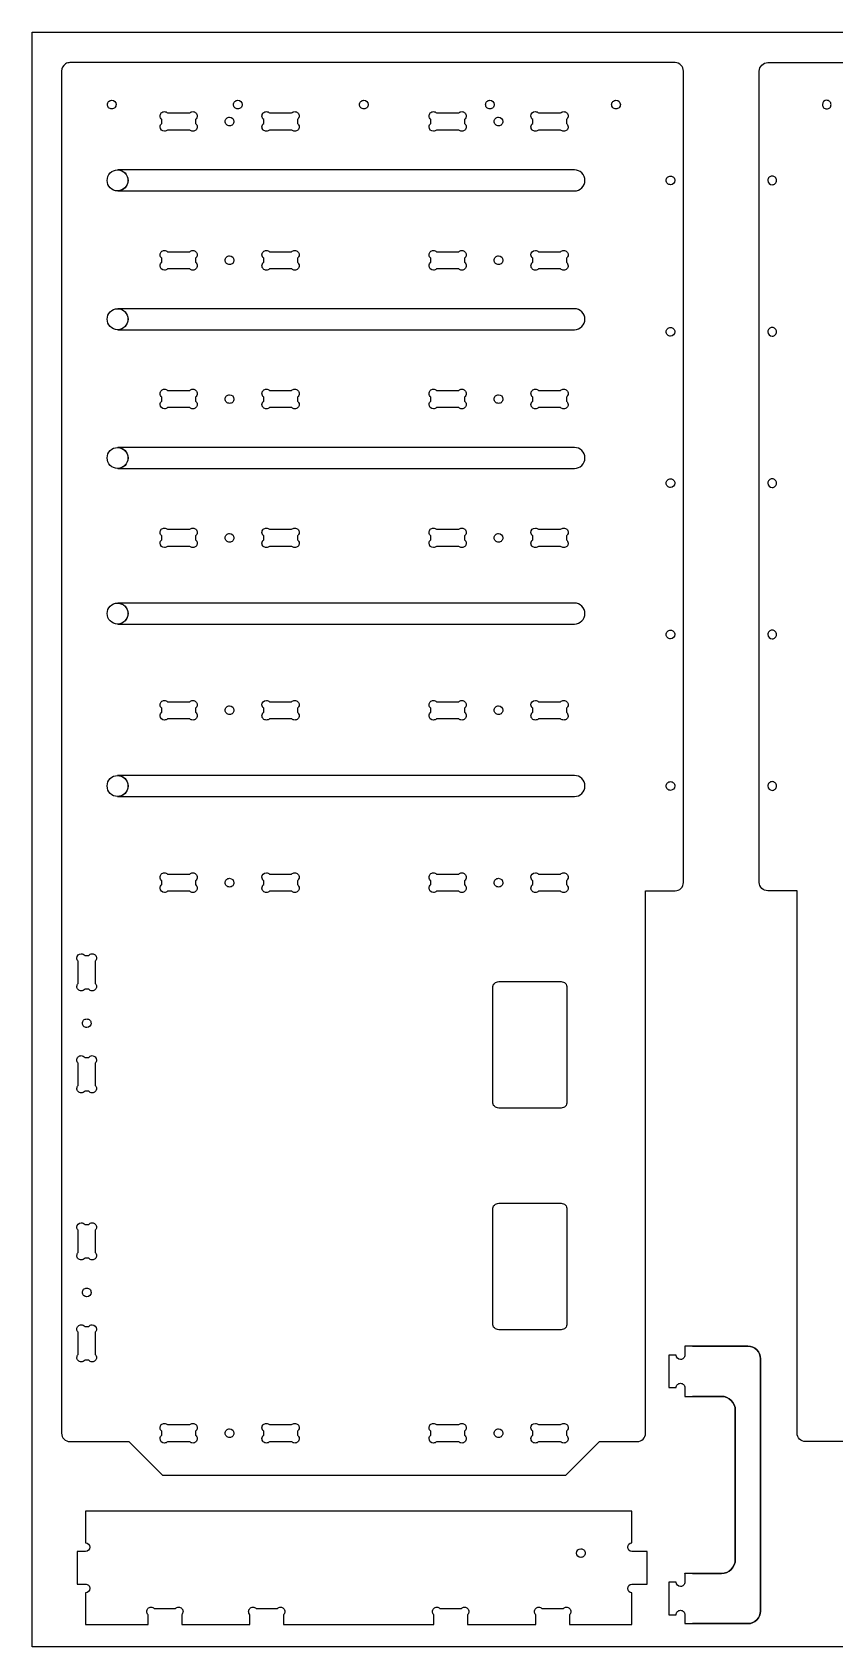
# Model space of a CAD drawing. Header units: millimetres. Extents: x 2352 to 2545, y 2416 to 2614.
# Drawn here: x 2448.54 to 2472.41, y 2465.46 to 2513.46 of the extents above; entities that cross this region are included whole.
import ezdxf

# ---------------------------------------------------------------- set-up
doc = ezdxf.new("R2010")
doc.units = ezdxf.units.MM
doc.layers.add('Layer_1', color=70, linetype='Continuous')

msp = doc.modelspace()

# ---------------------------------------------------------------- linework, layer by layer
at = {"layer": 'Layer_1'}
for points in [[(2448.54, 2513.462), (2544.538, 2513.462), (2544.538, 2465.464), (2448.54, 2465.464)], [(2470.202, 2474.026), (2470.202, 2466.526)], [(2469.452, 2468.057), (2469.452, 2472.495)]]:
    msp.add_lwpolyline(points, close=True, dxfattribs=at)
for points in [[(2449.531, 2512.525, 0.027315), (2449.521, 2512.518, 0.248873), (2449.411, 2512.311), (2449.411, 2488.188), (2449.411, 2471.813, 0.415494), (2449.661, 2471.563), (2451.411, 2471.563), (2452.411, 2470.562), (2464.409, 2470.562), (2465.409, 2471.563), (2466.534, 2471.563, 0.415504), (2466.784, 2471.813), (2466.784, 2487.938), (2467.659, 2487.938, 0.415494), (2467.909, 2488.188), (2467.909, 2512.311, 0.415499), (2467.659, 2512.561), (2449.661, 2512.561), (2449.661, 2512.561, 0.142629)], [(2488.543, 2512.525, -0.029149), (2488.554, 2512.518, -0.248873), (2488.664, 2512.311), (2488.664, 2488.188), (2488.664, 2471.813, -0.415499), (2488.414, 2471.563), (2486.664, 2471.563), (2485.664, 2470.562), (2473.665, 2470.562), (2472.665, 2471.563), (2471.54, 2471.563, -0.415499), (2471.29, 2471.813), (2471.29, 2487.938), (2470.415, 2487.938, -0.4155), (2470.165, 2488.188), (2470.165, 2512.311, -0.415494), (2470.415, 2512.561), (2488.414, 2512.561), (2488.414, 2512.561, -0.14259)], [(2450.903, 2511.182, -0.414711), (2450.774, 2511.312, -0.415513), (2450.903, 2511.441, -0.412773), (2451.032, 2511.312, -0.414701)], [(2454.653, 2511.182, -0.414713), (2454.524, 2511.312, -0.415508), (2454.653, 2511.441, -0.412771), (2454.782, 2511.312, -0.414706)], [(2458.403, 2511.182, -0.414711), (2458.274, 2511.312, -0.415513), (2458.403, 2511.441, -0.412773), (2458.532, 2511.312, -0.414701)], [(2462.153, 2511.182, -0.414713), (2462.024, 2511.312, -0.415508), (2462.153, 2511.441, -0.412771), (2462.282, 2511.312, -0.414706)], [(2465.903, 2511.182, -0.414711), (2465.774, 2511.312, -0.415513), (2465.903, 2511.441, -0.412773), (2466.032, 2511.312, -0.414701)], [(2472.171, 2511.182, 0.414711), (2472.3, 2511.312, 0.415513), (2472.171, 2511.441, 0.412771), (2472.042, 2511.312, 0.414706)], [(2453.394, 2510.753, -0.236334), (2453.446, 2510.649, -0.416608), (2453.316, 2510.519, -0.194974), (2453.224, 2510.557), (2452.563, 2510.557, -0.202208), (2452.471, 2510.519, -0.414139), (2452.341, 2510.649, -0.239637), (2452.394, 2510.753), (2452.394, 2510.869, -0.236923), (2452.341, 2510.973, -0.415843), (2452.471, 2511.103, -0.19961), (2452.563, 2511.065), (2453.224, 2511.065, -0.199996), (2453.316, 2511.103, -0.416036), (2453.446, 2510.973, -0.240625), (2453.394, 2510.869)], [(2454.41, 2510.682, -0.414711), (2454.28, 2510.811, -0.415489), (2454.41, 2510.94, -0.412833), (2454.539, 2510.811, -0.414701)], [(2456.425, 2510.753, -0.236616), (2456.478, 2510.649, -0.414736), (2456.347, 2510.519, -0.195325), (2456.256, 2510.557), (2455.595, 2510.557, -0.202105), (2455.503, 2510.519, -0.414941), (2455.373, 2510.649, -0.239609), (2455.425, 2510.753), (2455.425, 2510.869, -0.237054), (2455.373, 2510.973, -0.416492), (2455.503, 2511.103, -0.199496), (2455.595, 2511.065), (2456.255, 2511.065, -0.199926), (2456.347, 2511.103, -0.416761), (2456.478, 2510.973, -0.238718), (2456.425, 2510.869)], [(2461.395, 2510.753, -0.236309), (2461.447, 2510.649, -0.416617), (2461.317, 2510.519, -0.195053), (2461.225, 2510.557), (2460.564, 2510.557, -0.202304), (2460.472, 2510.519, -0.414141), (2460.342, 2510.649, -0.239622), (2460.395, 2510.753), (2460.395, 2510.869, -0.236966), (2460.342, 2510.973, -0.415833), (2460.472, 2511.103, -0.19961), (2460.564, 2511.065), (2461.225, 2511.065, -0.199964), (2461.317, 2511.103, -0.416024), (2461.447, 2510.973, -0.240633), (2461.395, 2510.869)], [(2462.411, 2510.682, -0.414701), (2462.281, 2510.811, -0.415493), (2462.411, 2510.94, -0.412863), (2462.54, 2510.811, -0.414689)], [(2464.426, 2510.753, -0.236634), (2464.479, 2510.649, -0.414732), (2464.348, 2510.519, -0.19517), (2464.257, 2510.557), (2463.596, 2510.557, -0.202105), (2463.504, 2510.519, -0.414929), (2463.374, 2510.649, -0.239612), (2463.426, 2510.753), (2463.426, 2510.869, -0.237029), (2463.374, 2510.973, -0.413956), (2463.504, 2511.103, -0.199423), (2463.596, 2511.065), (2464.256, 2511.065, -0.199959), (2464.348, 2511.103, -0.416771), (2464.479, 2510.973, -0.238712), (2464.426, 2510.869)], [(2451.079, 2509.371, -0.414313), (2451.39, 2509.059, -0.414311), (2451.079, 2508.747, -0.414295), (2450.767, 2509.059, -0.414266)], [(2451.084, 2509.371, -0.405619), (2451.386, 2509.059, -0.404748), (2451.084, 2508.748), (2451.084, 2508.747), (2464.667, 2508.747, 0.415455), (2464.978, 2509.059, 0.415508), (2464.667, 2509.371), (2451.084, 2509.371), (2451.084, 2509.371)], [(2467.397, 2509.059, -0.414699), (2467.526, 2509.188, -0.4155), (2467.656, 2509.059, -0.41291), (2467.526, 2508.93, -0.414688)], [(2470.678, 2509.059, 0.414709), (2470.548, 2509.188, 0.415512), (2470.419, 2509.059, 0.4129), (2470.548, 2508.93, 0.414675)], [(2453.394, 2506.626, -0.236355), (2453.446, 2506.523, -0.41661), (2453.316, 2506.392, -0.194974), (2453.224, 2506.43), (2452.563, 2506.43, -0.202208), (2452.471, 2506.392, -0.414133), (2452.341, 2506.523, -0.239635), (2452.394, 2506.627), (2452.394, 2506.743, -0.236907), (2452.341, 2506.847, -0.415843), (2452.471, 2506.977, -0.19961), (2452.563, 2506.939), (2453.224, 2506.939, -0.199996), (2453.316, 2506.977, -0.416036), (2453.446, 2506.847, -0.240623), (2453.394, 2506.743)], [(2456.425, 2506.627, -0.236622), (2456.478, 2506.523, -0.414738), (2456.347, 2506.392, -0.195325), (2456.256, 2506.43), (2455.595, 2506.43, -0.202105), (2455.503, 2506.392, -0.414936), (2455.373, 2506.523, -0.239607), (2455.425, 2506.627), (2455.425, 2506.743, -0.237038), (2455.373, 2506.847, -0.416492), (2455.503, 2506.977, -0.199496), (2455.595, 2506.939), (2456.255, 2506.939, -0.199926), (2456.347, 2506.977, -0.416761), (2456.478, 2506.847, -0.238744), (2456.425, 2506.743)], [(2461.395, 2506.626, -0.23633), (2461.447, 2506.523, -0.416619), (2461.317, 2506.392, -0.195053), (2461.225, 2506.43), (2460.564, 2506.43, -0.202304), (2460.472, 2506.392, -0.414136), (2460.342, 2506.523, -0.23962), (2460.395, 2506.627), (2460.395, 2506.743, -0.23695), (2460.342, 2506.847, -0.415833), (2460.472, 2506.977, -0.19961), (2460.564, 2506.939), (2461.225, 2506.939, -0.199964), (2461.317, 2506.977, -0.416024), (2461.447, 2506.847, -0.240631), (2461.395, 2506.743)], [(2464.426, 2506.627, -0.23664), (2464.479, 2506.523, -0.414734), (2464.348, 2506.392, -0.19517), (2464.257, 2506.43), (2463.596, 2506.43, -0.202105), (2463.504, 2506.392, -0.414924), (2463.374, 2506.523, -0.23961), (2463.426, 2506.627), (2463.426, 2506.743, -0.237013), (2463.374, 2506.847, -0.413956), (2463.504, 2506.977, -0.199423), (2463.596, 2506.939), (2464.256, 2506.939, -0.199959), (2464.348, 2506.977, -0.416771), (2464.479, 2506.847, -0.238737), (2464.426, 2506.743)], [(2454.41, 2506.555, -0.414711), (2454.28, 2506.684, -0.415499), (2454.41, 2506.814, -0.412829), (2454.539, 2506.684, -0.414701)], [(2462.411, 2506.555, -0.414701), (2462.281, 2506.684, -0.415503), (2462.411, 2506.814, -0.412859), (2462.54, 2506.684, -0.414689)], [(2451.079, 2505.245, -0.414316), (2451.39, 2504.933, -0.414312), (2451.079, 2504.621, -0.414292), (2450.767, 2504.933, -0.414265)], [(2451.084, 2505.244, -0.405664), (2451.386, 2504.933, -0.404701), (2451.084, 2504.621), (2451.084, 2504.621), (2464.667, 2504.621, 0.415428), (2464.978, 2504.933, 0.415383), (2464.667, 2505.245), (2451.084, 2505.245), (2451.084, 2505.245)], [(2467.397, 2504.558, -0.414697), (2467.526, 2504.687, -0.415505), (2467.656, 2504.558, -0.412803), (2467.526, 2504.429, -0.414727)], [(2470.678, 2504.558, 0.414706), (2470.548, 2504.687, 0.415517), (2470.419, 2504.558, 0.412793), (2470.548, 2504.429, 0.414715)], [(2453.394, 2502.5, -0.236355), (2453.446, 2502.396, -0.41661), (2453.316, 2502.266, -0.194964), (2453.224, 2502.304), (2452.563, 2502.304, -0.202217), (2452.471, 2502.266, -0.414133), (2452.341, 2502.396, -0.239637), (2452.394, 2502.5), (2452.394, 2502.616, -0.236923), (2452.341, 2502.721, -0.415833), (2452.471, 2502.85, -0.1996), (2452.563, 2502.813), (2453.224, 2502.813, -0.200005), (2453.316, 2502.85, -0.41604), (2453.446, 2502.721, -0.240625), (2453.394, 2502.616)], [(2454.41, 2502.429, -0.414705), (2454.28, 2502.558, -0.415489), (2454.41, 2502.688, -0.412833), (2454.539, 2502.558, -0.414703)], [(2456.425, 2502.5, -0.236616), (2456.478, 2502.396, -0.414738), (2456.347, 2502.266, -0.195315), (2456.256, 2502.304), (2455.595, 2502.304, -0.202115), (2455.503, 2502.266, -0.414936), (2455.373, 2502.396, -0.239609), (2455.425, 2502.5), (2455.425, 2502.616, -0.237054), (2455.373, 2502.721, -0.416483), (2455.503, 2502.85, -0.199486), (2455.595, 2502.813), (2456.255, 2502.813, -0.199936), (2456.347, 2502.85, -0.416765), (2456.478, 2502.721, -0.238718), (2456.425, 2502.616)], [(2461.395, 2502.5, -0.23633), (2461.447, 2502.396, -0.416619), (2461.317, 2502.266, -0.195043), (2461.225, 2502.304), (2460.564, 2502.304, -0.202313), (2460.472, 2502.266, -0.414136), (2460.342, 2502.396, -0.239622), (2460.395, 2502.5), (2460.395, 2502.616, -0.236966), (2460.342, 2502.721, -0.415823), (2460.472, 2502.85, -0.1996), (2460.564, 2502.813), (2461.225, 2502.813, -0.199974), (2461.317, 2502.85, -0.416028), (2461.447, 2502.721, -0.240633), (2461.395, 2502.616)], [(2462.411, 2502.429, -0.414695), (2462.281, 2502.558, -0.415493), (2462.411, 2502.688, -0.412863), (2462.54, 2502.558, -0.414691)], [(2464.426, 2502.5, -0.236634), (2464.479, 2502.396, -0.414734), (2464.348, 2502.266, -0.19516), (2464.257, 2502.304), (2463.596, 2502.304, -0.202115), (2463.504, 2502.266, -0.414924), (2463.374, 2502.396, -0.239612), (2463.426, 2502.5), (2463.426, 2502.616, -0.237029), (2463.374, 2502.721, -0.416496), (2463.504, 2502.85, -0.199412), (2463.596, 2502.813), (2464.256, 2502.813, -0.199968), (2464.348, 2502.85, -0.416775), (2464.479, 2502.721, -0.238712), (2464.426, 2502.616)], [(2451.079, 2501.118, -0.414316), (2451.39, 2500.806, -0.414311), (2451.079, 2500.495, -0.414295), (2450.767, 2500.806, -0.414265)], [(2451.084, 2501.118, -0.405623), (2451.386, 2500.806, -0.404748), (2451.084, 2500.495), (2451.084, 2500.495), (2464.667, 2500.495, 0.415453), (2464.978, 2500.806, 0.415508), (2464.667, 2501.118), (2451.084, 2501.118), (2451.084, 2501.118)], [(2467.397, 2500.057, -0.414697), (2467.526, 2500.186, -0.415505), (2467.656, 2500.057, -0.412801), (2467.526, 2499.928, -0.414733)], [(2470.678, 2500.057, 0.414706), (2470.548, 2500.186, 0.415517), (2470.419, 2500.057, 0.412791), (2470.548, 2499.928, 0.41472)], [(2453.394, 2498.374, -0.236312), (2453.446, 2498.27, -0.416608), (2453.316, 2498.14, -0.194974), (2453.224, 2498.178), (2452.563, 2498.178, -0.202208), (2452.471, 2498.14, -0.414139), (2452.341, 2498.27, -0.239637), (2452.394, 2498.374), (2452.394, 2498.49, -0.236923), (2452.341, 2498.594, -0.415843), (2452.471, 2498.724, -0.19961), (2452.563, 2498.686), (2453.224, 2498.686, -0.199996), (2453.316, 2498.724, -0.416036), (2453.446, 2498.594, -0.240625), (2453.394, 2498.49)], [(2454.41, 2498.303, -0.414711), (2454.28, 2498.432, -0.415489), (2454.41, 2498.561, -0.412833), (2454.539, 2498.432, -0.414701)], [(2456.425, 2498.374, -0.236847), (2456.478, 2498.27, -0.41476), (2456.347, 2498.14, -0.195209), (2456.256, 2498.178), (2455.595, 2498.178, -0.202207), (2455.503, 2498.14, -0.414882), (2455.373, 2498.27, -0.239609), (2455.425, 2498.374), (2455.425, 2498.49, -0.237054), (2455.373, 2498.594, -0.416492), (2455.503, 2498.724, -0.199496), (2455.595, 2498.686), (2456.255, 2498.686, -0.199926), (2456.347, 2498.724, -0.416761), (2456.478, 2498.594, -0.238718), (2456.425, 2498.49)], [(2461.395, 2498.374, -0.236287), (2461.447, 2498.27, -0.416617), (2461.317, 2498.14, -0.195053), (2461.225, 2498.178), (2460.564, 2498.178, -0.202304), (2460.472, 2498.14, -0.414141), (2460.342, 2498.27, -0.239622), (2460.395, 2498.374), (2460.395, 2498.49, -0.236966), (2460.342, 2498.594, -0.415833), (2460.472, 2498.724, -0.19961), (2460.564, 2498.686), (2461.225, 2498.686, -0.199964), (2461.317, 2498.724, -0.416024), (2461.447, 2498.594, -0.240633), (2461.395, 2498.49)], [(2462.411, 2498.303, -0.414701), (2462.281, 2498.432, -0.415493), (2462.411, 2498.561, -0.412863), (2462.54, 2498.432, -0.414689)], [(2464.426, 2498.374, -0.236865), (2464.479, 2498.27, -0.414756), (2464.348, 2498.14, -0.195054), (2464.257, 2498.178), (2463.596, 2498.178, -0.202207), (2463.504, 2498.14, -0.41487), (2463.374, 2498.27, -0.239612), (2463.426, 2498.374), (2463.426, 2498.49, -0.237029), (2463.374, 2498.594, -0.413956), (2463.504, 2498.724, -0.199423), (2463.596, 2498.686), (2464.256, 2498.686, -0.199959), (2464.348, 2498.724, -0.416771), (2464.479, 2498.594, -0.238712), (2464.426, 2498.49)], [(2451.079, 2496.492, -0.414297), (2451.39, 2496.18, -0.414312), (2451.079, 2495.869, -0.414292), (2450.767, 2496.18, -0.414265)], [(2451.084, 2496.492, -0.405659), (2451.386, 2496.18, -0.404795), (2451.084, 2495.869), (2451.084, 2495.869), (2464.667, 2495.869, 0.415434), (2464.978, 2496.18, 0.415428), (2464.667, 2496.492), (2451.084, 2496.492), (2451.084, 2496.492)], [(2467.397, 2495.556, -0.414697), (2467.526, 2495.685, -0.415505), (2467.656, 2495.556, -0.412813), (2467.526, 2495.427, -0.414723)], [(2470.678, 2495.556, 0.414706), (2470.548, 2495.685, 0.415517), (2470.419, 2495.556, 0.412803), (2470.548, 2495.427, 0.414711)], [(2453.394, 2493.248, -0.236094), (2453.446, 2493.144, -0.41661), (2453.316, 2493.014, -0.194964), (2453.224, 2493.052), (2452.563, 2493.052, -0.202217), (2452.471, 2493.014, -0.414133), (2452.341, 2493.144, -0.239927), (2452.394, 2493.248), (2452.394, 2493.364, -0.236923), (2452.341, 2493.468, -0.415951), (2452.471, 2493.598, -0.19961), (2452.563, 2493.56), (2453.224, 2493.56, -0.199996), (2453.316, 2493.598, -0.415991), (2453.446, 2493.468, -0.240625), (2453.394, 2493.364)], [(2456.425, 2493.248, -0.236616), (2456.478, 2493.144, -0.414738), (2456.347, 2493.014, -0.195315), (2456.256, 2493.052), (2455.595, 2493.052, -0.202115), (2455.503, 2493.014, -0.414936), (2455.373, 2493.144, -0.239899), (2455.425, 2493.248), (2455.425, 2493.364, -0.237054), (2455.373, 2493.468, -0.414051), (2455.503, 2493.598, -0.199496), (2455.595, 2493.56), (2456.255, 2493.56, -0.199926), (2456.347, 2493.598, -0.416717), (2456.478, 2493.468, -0.238718), (2456.425, 2493.364)], [(2461.395, 2493.248, -0.236068), (2461.447, 2493.144, -0.416619), (2461.317, 2493.014, -0.195043), (2461.225, 2493.052), (2460.564, 2493.052, -0.202313), (2460.472, 2493.014, -0.414136), (2460.342, 2493.144, -0.239912), (2460.395, 2493.248), (2460.395, 2493.364, -0.236966), (2460.342, 2493.468, -0.415941), (2460.472, 2493.598, -0.19961), (2460.564, 2493.56), (2461.225, 2493.56, -0.199964), (2461.317, 2493.598, -0.415979), (2461.447, 2493.468, -0.240633), (2461.395, 2493.364)], [(2464.426, 2493.248, -0.236634), (2464.479, 2493.144, -0.414734), (2464.348, 2493.014, -0.19516), (2464.257, 2493.052), (2463.596, 2493.052, -0.202115), (2463.504, 2493.014, -0.414924), (2463.374, 2493.144, -0.239902), (2463.426, 2493.248), (2463.426, 2493.364, -0.237029), (2463.374, 2493.468, -0.414065), (2463.504, 2493.598, -0.199423), (2463.596, 2493.56), (2464.256, 2493.56, -0.199959), (2464.348, 2493.598, -0.416726), (2464.479, 2493.468, -0.238712), (2464.426, 2493.364)], [(2454.41, 2493.177, -0.414711), (2454.28, 2493.306, -0.415489), (2454.41, 2493.435, -0.412833), (2454.539, 2493.306, -0.414701)], [(2462.411, 2493.177, -0.414701), (2462.281, 2493.306, -0.415493), (2462.411, 2493.435, -0.412863), (2462.54, 2493.306, -0.414689)], [(2451.079, 2491.366, -0.414297), (2451.39, 2491.054, -0.414312), (2451.079, 2490.742, -0.414292), (2450.767, 2491.054, -0.41431)], [(2450.859, 2491.28, -0.018471), (2450.878, 2491.297, 0.026257)], [(2451.386, 2491.054, -0.414263), (2451.074, 2490.742), (2464.667, 2490.742, 0.415469), (2464.978, 2491.054, 0.415469), (2464.667, 2491.366), (2451.074, 2491.366), (2451.074, 2491.366, -0.414287)], [(2467.397, 2491.054, -0.414697), (2467.526, 2491.183, -0.415505), (2467.656, 2491.054, -0.412803), (2467.526, 2490.925, -0.414727)], [(2470.678, 2491.054, 0.414706), (2470.548, 2491.183, 0.415517), (2470.419, 2491.054, 0.412793), (2470.548, 2490.925, 0.414715)], [(2453.394, 2488.121, -0.236115), (2453.446, 2488.017, -0.41661), (2453.316, 2487.887, -0.194974), (2453.224, 2487.925), (2452.563, 2487.925, -0.202208), (2452.471, 2487.887, -0.414133), (2452.341, 2488.017, -0.239925), (2452.394, 2488.122), (2452.394, 2488.238, -0.236907), (2452.341, 2488.342, -0.415951), (2452.471, 2488.472, -0.19961), (2452.563, 2488.434), (2453.224, 2488.434, -0.199996), (2453.316, 2488.472, -0.415991), (2453.446, 2488.342, -0.24065), (2453.394, 2488.238)], [(2454.41, 2488.05, -0.414711), (2454.28, 2488.179, -0.415489), (2454.41, 2488.309, -0.412833), (2454.539, 2488.179, -0.414701)], [(2456.425, 2488.122, -0.236622), (2456.478, 2488.017, -0.414738), (2456.347, 2487.887, -0.195325), (2456.256, 2487.925), (2455.595, 2487.925, -0.202105), (2455.503, 2487.887, -0.414936), (2455.373, 2488.017, -0.239897), (2455.425, 2488.122), (2455.425, 2488.238, -0.237038), (2455.373, 2488.342, -0.414051), (2455.503, 2488.472, -0.199496), (2455.595, 2488.434), (2456.255, 2488.434, -0.199926), (2456.347, 2488.472, -0.416717), (2456.478, 2488.342, -0.238744), (2456.425, 2488.238)], [(2461.395, 2488.121, -0.23609), (2461.447, 2488.017, -0.416619), (2461.317, 2487.887, -0.195053), (2461.225, 2487.925), (2460.564, 2487.925, -0.202304), (2460.472, 2487.887, -0.414136), (2460.342, 2488.017, -0.23991), (2460.395, 2488.122), (2460.395, 2488.238, -0.23695), (2460.342, 2488.342, -0.415941), (2460.472, 2488.472, -0.19961), (2460.564, 2488.434), (2461.225, 2488.434, -0.199964), (2461.317, 2488.472, -0.415979), (2461.447, 2488.342, -0.240658), (2461.395, 2488.238)], [(2462.411, 2488.05, -0.414701), (2462.281, 2488.179, -0.415493), (2462.411, 2488.309, -0.412863), (2462.54, 2488.179, -0.414689)], [(2464.426, 2488.122, -0.23664), (2464.479, 2488.017, -0.414734), (2464.348, 2487.887, -0.19517), (2464.257, 2487.925), (2463.596, 2487.925, -0.202105), (2463.504, 2487.887, -0.414924), (2463.374, 2488.017, -0.239899), (2463.426, 2488.122), (2463.426, 2488.238, -0.237013), (2463.374, 2488.342, -0.414065), (2463.504, 2488.472, -0.199423), (2463.596, 2488.434), (2464.256, 2488.434, -0.199959), (2464.348, 2488.472, -0.416726), (2464.479, 2488.342, -0.238737), (2464.426, 2488.238)], [(2450.102, 2485.015, -0.23624), (2449.998, 2484.963, -0.416705), (2449.868, 2485.093, -0.195127), (2449.906, 2485.185), (2449.906, 2485.846, -0.202365), (2449.868, 2485.938, -0.414102), (2449.998, 2486.068, -0.239624), (2450.102, 2486.015), (2450.218, 2486.015, -0.23698), (2450.322, 2486.068, -0.415887), (2450.452, 2485.938, -0.199512), (2450.414, 2485.846), (2450.414, 2485.185, -0.199989), (2450.452, 2485.093, -0.415956), (2450.322, 2484.963, -0.240776), (2450.218, 2485.015)], [(2464.235, 2481.474), (2462.448, 2481.474, -0.139231), (2462.315, 2481.51, -0.261766), (2462.242, 2481.627), (2462.242, 2485.091, -0.257851), (2462.315, 2485.208, -0.141318), (2462.448, 2485.244), (2464.235, 2485.244, -0.141546), (2464.368, 2485.208, -0.258924), (2464.441, 2485.091), (2464.441, 2481.627, -0.260872), (2464.368, 2481.51, -0.143492)], [(2450.031, 2484, -0.414698), (2450.16, 2484.129, -0.415505), (2450.289, 2484, -0.412799), (2450.16, 2483.871, -0.414735)], [(2450.102, 2481.984, -0.236677), (2449.998, 2481.932, -0.414875), (2449.868, 2482.062, -0.195559), (2449.906, 2482.154), (2449.906, 2482.815, -0.202469), (2449.868, 2482.906, -0.41488), (2449.998, 2483.037, -0.239712), (2450.102, 2482.984), (2450.218, 2482.984, -0.236923), (2450.322, 2483.037, -0.414111), (2450.452, 2482.906, -0.199518), (2450.414, 2482.814), (2450.414, 2482.154, -0.19994), (2450.452, 2482.062, -0.416621), (2450.322, 2481.932, -0.238874), (2450.218, 2481.984)], [(2464.235, 2478.653, -0.135279), (2464.368, 2478.617, -0.259411), (2464.441, 2478.5), (2464.441, 2475.036, -0.259758), (2464.368, 2474.919, -0.138483), (2464.235, 2474.883), (2462.448, 2474.883, -0.138047), (2462.315, 2474.919, -0.261653), (2462.242, 2475.036), (2462.242, 2478.5, -0.258904), (2462.315, 2478.617, -0.139137), (2462.448, 2478.653)], [(2450.102, 2477.014, -0.236232), (2449.998, 2476.962, -0.416749), (2449.868, 2477.092, -0.195559), (2449.906, 2477.184), (2449.906, 2477.845, -0.202028), (2449.868, 2477.937, -0.413971), (2449.998, 2478.067, -0.239547), (2450.102, 2478.014), (2450.218, 2478.014, -0.237005), (2450.322, 2478.067, -0.415987), (2450.452, 2477.937, -0.199518), (2450.414, 2477.845), (2450.414, 2477.184, -0.19994), (2450.452, 2477.092, -0.415956), (2450.322, 2476.962, -0.240791), (2450.218, 2477.014)], [(2450.031, 2475.999, -0.414701), (2450.16, 2476.128, -0.4155), (2450.289, 2475.999, -0.412797), (2450.16, 2475.87, -0.41474)], [(2450.218, 2474.983, -0.23698), (2450.322, 2475.036, -0.414006), (2450.452, 2474.905, -0.199919), (2450.414, 2474.813), (2450.414, 2474.153, -0.199989), (2450.452, 2474.061, -0.416753), (2450.322, 2473.931, -0.238709), (2450.218, 2473.983), (2450.102, 2473.983, -0.236971), (2449.998, 2473.931, -0.41477), (2449.868, 2474.061, -0.194669), (2449.906, 2474.153), (2449.906, 2474.814, -0.201807), (2449.868, 2474.905, -0.41488), (2449.998, 2475.036, -0.239624), (2450.102, 2474.983)], [(2469.828, 2474.4, -0.415388), (2470.202, 2474.026, 0.415388)], [(2469.452, 2472.495, 0.41561), (2469.039, 2472.908, -0.415607)], [(2453.394, 2471.754, -0.236334), (2453.446, 2471.651, -0.416742), (2453.316, 2471.52, -0.194848), (2453.224, 2471.558), (2452.563, 2471.558, -0.202319), (2452.471, 2471.52, -0.414073), (2452.341, 2471.651, -0.239637), (2452.394, 2471.755), (2452.394, 2471.871, -0.236685), (2452.341, 2471.975, -0.415843), (2452.471, 2472.105, -0.19961), (2452.563, 2472.067), (2453.224, 2472.067, -0.199996), (2453.316, 2472.105, -0.416036), (2453.446, 2471.975, -0.240914), (2453.394, 2471.871)], [(2454.41, 2471.683, -0.414665), (2454.28, 2471.812, -0.415489), (2454.41, 2471.942, -0.412833), (2454.539, 2471.812, -0.414701)], [(2456.425, 2471.755, -0.236616), (2456.478, 2471.651, -0.414738), (2456.347, 2471.52, -0.195315), (2456.256, 2471.558), (2455.595, 2471.558, -0.202115), (2455.503, 2471.52, -0.414936), (2455.373, 2471.651, -0.239899), (2455.425, 2471.755), (2455.425, 2471.871, -0.236816), (2455.373, 2471.975, -0.416492), (2455.503, 2472.105, -0.199496), (2455.595, 2472.067), (2456.255, 2472.067, -0.199926), (2456.347, 2472.105, -0.416761), (2456.478, 2471.975, -0.23902), (2456.425, 2471.871)], [(2461.395, 2471.754, -0.236309), (2461.447, 2471.651, -0.416752), (2461.317, 2471.52, -0.194927), (2461.225, 2471.558), (2460.564, 2471.558, -0.202415), (2460.472, 2471.52, -0.414076), (2460.342, 2471.651, -0.239622), (2460.395, 2471.755), (2460.395, 2471.871, -0.236727), (2460.342, 2471.975, -0.415833), (2460.472, 2472.105, -0.19961), (2460.564, 2472.067), (2461.225, 2472.067, -0.199964), (2461.317, 2472.105, -0.416024), (2461.447, 2471.975, -0.240923), (2461.395, 2471.871)], [(2462.411, 2471.683, -0.414656), (2462.281, 2471.812, -0.415493), (2462.411, 2471.942, -0.412863), (2462.54, 2471.812, -0.414689)], [(2464.426, 2471.755, -0.236634), (2464.479, 2471.651, -0.414734), (2464.348, 2471.52, -0.19516), (2464.257, 2471.558), (2463.596, 2471.558, -0.202115), (2463.504, 2471.52, -0.414924), (2463.374, 2471.651, -0.239902), (2463.426, 2471.755), (2463.426, 2471.871, -0.236791), (2463.374, 2471.975, -0.413956), (2463.504, 2472.105, -0.199423), (2463.596, 2472.067), (2464.256, 2472.067, -0.199959), (2464.348, 2472.105, -0.416771), (2464.479, 2471.975, -0.239013), (2464.426, 2471.871)], [(2449.881, 2467.328), (2450.121, 2467.328, -0.41597), (2450.25, 2467.198, -0.402505), (2450.127, 2467.069), (2450.127, 2466.124), (2451.984, 2466.124), (2451.984, 2466.416, -0.208741), (2451.944, 2466.51, -0.41594), (2452.074, 2466.64, -0.196869), (2452.165, 2466.603), (2452.803, 2466.603, -0.19724), (2452.894, 2466.64, -0.41683), (2453.024, 2466.51, -0.202503), (2452.984, 2466.416), (2452.984, 2466.124), (2455.015, 2466.124), (2455.015, 2466.416, -0.208721), (2454.975, 2466.51, -0.416), (2455.105, 2466.64, -0.196438), (2455.196, 2466.603), (2455.835, 2466.603, -0.196831), (2455.925, 2466.64, -0.416713), (2456.056, 2466.51, -0.202414), (2456.015, 2466.416), (2456.015, 2466.124), (2460.487, 2466.124), (2460.487, 2466.416, -0.208741), (2460.446, 2466.51, -0.41594), (2460.576, 2466.64, -0.195559), (2460.667, 2466.603), (2461.306, 2466.603, -0.196831), (2461.397, 2466.64, -0.41671), (2461.527, 2466.51, -0.202424), (2461.487, 2466.416), (2461.487, 2466.124), (2463.518, 2466.124), (2463.518, 2466.416, -0.20926), (2463.478, 2466.51, -0.415935), (2463.607, 2466.64, -0.196874), (2463.698, 2466.603), (2464.337, 2466.603, -0.196815), (2464.428, 2466.64, -0.416688), (2464.558, 2466.51, -0.202598), (2464.518, 2466.416), (2464.518, 2466.124), (2466.375, 2466.124), (2466.375, 2467.066, -0.399989), (2466.251, 2467.196, -0.401919), (2466.375, 2467.325), (2466.375, 2467.327), (2466.644, 2467.327), (2466.835, 2467.327), (2466.835, 2468.295), (2466.457, 2468.295), (2466.375, 2468.295), (2466.375, 2468.297, -0.401757), (2466.251, 2468.427, -0.402326), (2466.375, 2468.557), (2466.375, 2469.498), (2450.127, 2469.498), (2450.127, 2469.498), (2450.127, 2468.554, -0.402889), (2450.25, 2468.424, -0.403031), (2450.127, 2468.295), (2450.127, 2468.293), (2450.064, 2468.293), (2449.877, 2468.293), (2449.877, 2467.328)], [(2464.858, 2468.12, -0.413301), (2464.729, 2468.249, -0.413207), (2464.858, 2468.378, -0.414383), (2464.988, 2468.249, -0.414937)], [(2469.039, 2467.644, 0.415627), (2469.452, 2468.057, -0.415662)], [(2470.202, 2466.526, -0.415368), (2469.828, 2466.152, 0.415368)]]:
    msp.add_lwpolyline(points, format="xyb", close=True, dxfattribs=at)
for points in [[(2468.176, 2474.4), (2468.453, 2474.4), (2468.617, 2474.4), (2469.828, 2474.4), (2468.617, 2474.4), (2468.453, 2474.4), (2467.954, 2474.4), (2467.954, 2474.135), (2467.952, 2474.135, -0.414738), (2467.822, 2474.005, -0.414136), (2467.692, 2474.135), (2467.473, 2474.135), (2467.473, 2473.166), (2467.692, 2473.166, -0.416738), (2467.822, 2473.297, -0.414802), (2467.952, 2473.166), (2467.954, 2473.166), (2467.954, 2472.901), (2467.954, 2472.901), (2467.954, 2472.908), (2468.367, 2472.908), (2468.803, 2472.908), (2469.039, 2472.908), (2468.803, 2472.908), (2468.367, 2472.908), (2468.176, 2472.908)], [(2468.176, 2467.644), (2468.367, 2467.644), (2468.803, 2467.644), (2469.039, 2467.644), (2468.803, 2467.644), (2468.367, 2467.644), (2467.954, 2467.644), (2467.954, 2467.65), (2467.954, 2467.65), (2467.954, 2467.385), (2467.952, 2467.385, -0.414736), (2467.822, 2467.255, -0.414141), (2467.692, 2467.385), (2467.473, 2467.385), (2467.473, 2466.416), (2467.473, 2466.416), (2467.692, 2466.416, -0.416738), (2467.822, 2466.547, -0.414802), (2467.952, 2466.416), (2467.954, 2466.416), (2467.954, 2466.152), (2468.453, 2466.152), (2469.327, 2466.152), (2469.703, 2466.152), (2469.828, 2466.152), (2469.703, 2466.152), (2469.327, 2466.152), (2468.453, 2466.152), (2468.176, 2466.152)]]:
    msp.add_lwpolyline(points, format="xyb", dxfattribs=at)

doc.saveas('drawing.dxf')
